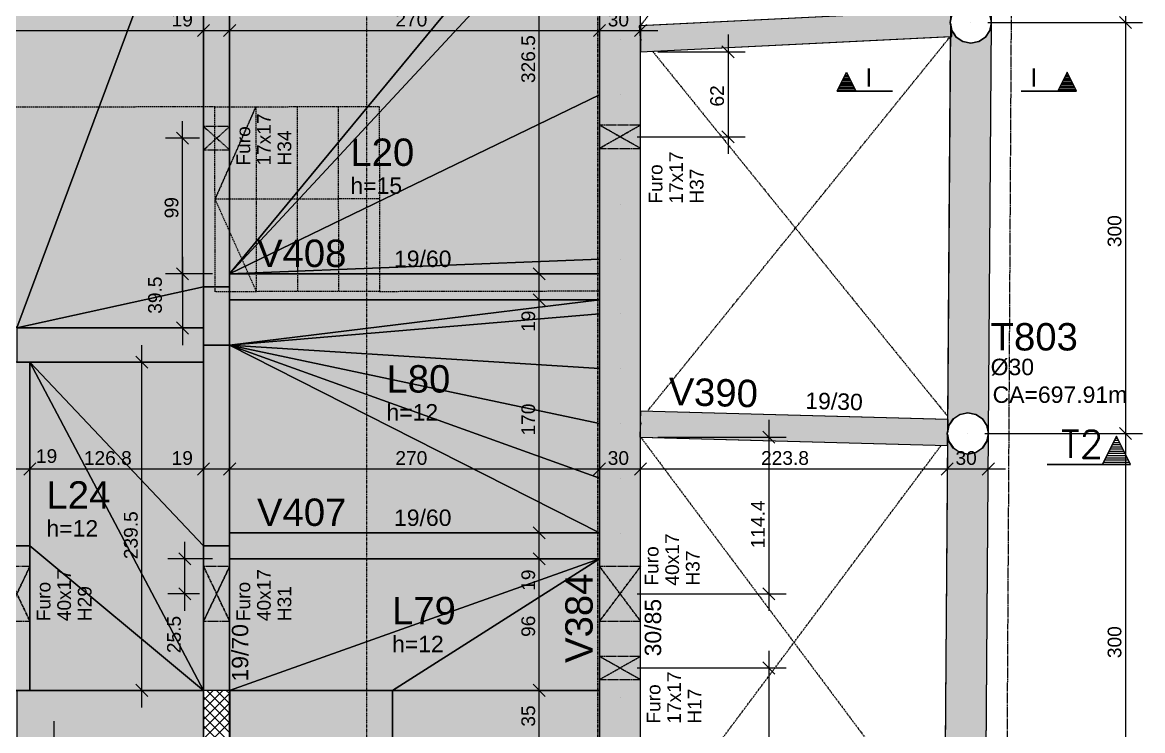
# Model space of a CAD drawing. Extents: x 37185 to 43130, y -8135 to -3930.
# Drawn here: x 39805 to 40623, y -5893 to -5376 of the extents above; entities that cross this region are included whole.
import ezdxf

# ---------------------------------------------------------------- set-up
doc = ezdxf.new("R2010")
doc.units = 0
doc.header["$MEASUREMENT"] = 0
doc.linetypes.add('ESTILO_TQS_0001', pattern=[1, 0.7, -0.3])
doc.linetypes.add('ESTILO_TQS_0004', pattern=[1.12, 0.5, -0.2, 0.01, -0.2, 0.01, -0.2])
doc.layers.get('0').update_dxf_attribs({"linetype": 'CONTINUOUS'})
for name, color, linetype in [('221', 11, 'CONTINUOUS'), ('27', 252, 'CONTINUOUS'), ('37', 4, 'CONTINUOUS'), ('40', 240, 'CONTINUOUS'), ('42', 3, 'CONTINUOUS'), ('44', 3, 'CONTINUOUS'), ('45', 2, 'CONTINUOUS'), ('46', 2, 'CONTINUOUS'), ('47', 2, 'CONTINUOUS'), ('53', 242, 'CONTINUOUS'), ('54', 242, 'CONTINUOUS'), ('55', 12, 'CONTINUOUS'), ('60', 253, 'CONTINUOUS'), ('63', 30, 'CONTINUOUS'), ('66', 231, 'CONTINUOUS'), ('68', 4, 'CONTINUOUS'), ('70', 160, 'CONTINUOUS'), ('75', 9, 'CONTINUOUS'), ('78', 6, 'CONTINUOUS'), ('79', 12, 'CONTINUOUS'), ('81', 2, 'CONTINUOUS'), ('82', 252, 'CONTINUOUS')]:
    doc.layers.add(name, color=color, linetype=linetype)
doc.styles.get("Standard").update_dxf_attribs({"font": 'ROMANS.SHX'})
doc.styles.add('TQS_ARIAL', font='arial.ttf')

# ---------------------------------------------------------------- blocks, each defined once
blk = doc.blocks.new('PROJEAO-SOLARIUM')
at = {"layer": '27', "linetype": 'ESTILO_TQS_0001'}
for p, q in [((39388.99, -5317.98), (37884.32, -5321.41)), ((39389.09, -5362.98), (39408.99, -5317.93)), ((39408.99, -5317.93), (39389.09, -5362.98)), ((39469.09, -5362.79), (39389.09, -5362.98)), ((39389.09, -5362.98), (39409.19, -5407.93)), ((39469.19, -5407.79), (39576.2, -5407.55)), ((39469.19, -5407.79), (39576.2, -5407.55))]:
    blk.add_line(p, q, dxfattribs=at)
for points in [[(39468.99, -5317.8), (39469.19, -5407.79), (39389.19, -5407.98), (39388.99, -5317.99), (39468.99, -5317.8)], [(39408.99, -5317.93), (39409.19, -5407.93)], [(39428.99, -5317.89), (39429.19, -5407.89)], [(39448.99, -5317.84), (39449.19, -5407.84)]]:
    blk.add_lwpolyline(points, dxfattribs=at)
blk = doc.blocks.new('_CORTEA')
for p, q in [((-1.215955, 0), (-1.008539, 0.414832)), ((-1.213134, 0.001738), (-1.008539, 0.41093)), ((-1.038497, 0.351012), (-0.978581, 0.351012)), ((-1.022543, 0.382922), (-0.994535, 0.382922)), ((-1.008539, 0.414832), (-0.801992, 0.001738)), ((-1.008539, 0.410929), (-0.803943, 0.001739)), ((-1.11827, 0.191461), (-0.898806, 0.191461)), ((-1.102411, 0.223182), (-0.91476, 0.223369)), ((-1.086361, 0.255281), (-0.930716, 0.255281)), ((-1.070407, 0.287191), (-0.946671, 0.287191)), ((-1.054453, 0.319101), (-0.962626, 0.319101)), ((0, 0), (-1.215955, 0)), ((-1.213134, 0.001739), (0, 0.001739)), ((-1.198048, 0.03191), (-0.819029, 0.03191)), ((-1.182092, 0.06382), (-0.834984, 0.06382)), ((-1.166137, 0.09573), (-0.85094, 0.09573)), ((-1.150182, 0.12764), (-0.866895, 0.12764)), ((-1.134225, 0.159551), (-0.882851, 0.159551))]:
    blk.add_line(p, q)
at = {"layer": '79'}
blk.add_lwpolyline([(-1.213134, 0.001739), (-1.008539, 0.410929), (-0.803943, 0.001739), (-1.213134, 0.001739)], dxfattribs=at)
blk = doc.blocks.new('CTR_PARC')
at = {"layer": '221', "color": 12, "xscale": -50, "yscale": 50}
blk.add_blockref('_CORTEA', (50765.42, -4887.49), dxfattribs=at)
at = {"layer": '221', "color": 12}
blk.add_text('T2', height=20, dxfattribs=at).set_placement((50775.42, -4882.49))

msp = doc.modelspace()

# ---------------------------------------------------------------- linework, layer by layer
at = {"layer": '37', "linetype": 'Continuous'}
for points in [[(40512.64654, -5375.73926), (40514.80599, -5075.74751)], [(39937.51264, -5232.73831), (39937.51264, -5568.73831)], [(39956.51264, -5559.23831), (39956.51264, -5232.73831)], [(40226.51264, -5348.43661), (40226.51264, -5388.43661)], [(40256.51264, -5378.08186), (40256.51264, -5348.43661)], [(40482.70899, -5366.95781), (40256.51264, -5378.08186)], [(40510.48704, -5675.73956), (40512.64654, -5375.73926)], [(40226.51264, -5388.43661), (40226.51264, -5428.43661)], [(40256.51264, -5397.10481), (40482.57199, -5385.98751)], [(40482.57199, -5385.98751), (40480.55924, -5665.59891)], [(40256.51264, -5428.43661), (40256.51264, -5397.10481)], [(40226.51264, -5428.43661), (40226.51264, -5508.43661)], [(40256.51264, -5508.43661), (40256.51264, -5428.43661)], [(40226.51264, -5508.43661), (40226.51264, -5548.43661)], [(40256.51264, -5548.43661), (40256.51264, -5508.43661)], [(40226.51264, -5548.43661), (40226.51264, -5559.23831)], [(40256.51264, -5568.73831), (40256.51264, -5548.43661)], [(40226.51264, -5559.23831), (39956.51264, -5559.23831)], [(39956.51264, -5578.23831), (39956.51264, -5559.23831)], [(40226.51264, -5578.23831), (40226.51264, -5559.23831)], [(39937.51264, -5568.73831), (39937.51264, -5598.73831)], [(40256.51264, -5588.43661), (40256.51264, -5568.73831)], [(39956.51264, -5611.23831), (39956.51264, -5578.23831)], [(39956.51264, -5578.23831), (40226.51264, -5578.23831)], [(40226.51264, -5578.23831), (40226.51264, -5588.43661)], [(40226.51264, -5588.43661), (40226.51264, -5628.43661)], [(40256.51264, -5628.43661), (40256.51264, -5588.43661)], [(39937.51264, -5598.73831), (39801.20689, -5598.73831)], [(39956.51264, -5748.23831), (39956.51264, -5611.23831)], [(39810.70689, -5623.73831), (39937.51264, -5623.73831)], [(39810.70689, -5757.73831), (39810.70689, -5623.73831)], [(39937.51264, -5623.73831), (39937.51264, -5757.73831)], [(40226.51264, -5628.43661), (40226.51264, -5668.43661)], [(40256.51264, -5659.35121), (40256.51264, -5628.43661)], [(40480.55924, -5665.59891), (40256.51264, -5659.35121)], [(40226.51264, -5668.43661), (40226.51264, -5708.43661)], [(40256.51264, -5708.43661), (40256.51264, -5678.35861)], [(40256.51264, -5678.35861), (40480.42244, -5684.60251)], [(40508.32324, -5976.33436), (40510.48704, -5675.73956)], [(40480.42244, -5684.60251), (40478.38649, -5967.43961)], [(40226.51264, -5708.43661), (40226.51264, -5748.23831)], [(40256.51264, -5748.43661), (40256.51264, -5708.43661)], [(40226.51264, -5748.23831), (39956.51264, -5748.23831)], [(39956.51264, -5767.23831), (39956.51264, -5748.23831)], [(40226.51264, -5748.43661), (40226.51264, -5767.23831)], [(40256.51264, -5868.43661), (40256.51264, -5748.43661)], [(39810.70689, -5863.24786), (39810.70689, -5757.73831)], [(39937.51264, -5757.73831), (39937.51264, -5863.23831)], [(39956.51264, -5863.23831), (39956.51264, -5767.23831)], [(39956.51264, -5767.23831), (40226.51264, -5767.23831)], [(40226.51264, -5767.23831), (40226.51264, -5863.24786)], [(39810.70689, -5863.24786), (39791.70689, -5863.24786)], [(39937.51264, -5863.24786), (39810.70689, -5863.24786)], [(40075.51264, -5863.24786), (39956.51264, -5863.24786)], [(40226.51264, -5863.24786), (40075.51264, -5863.24786)], [(40226.51264, -5898.24786), (40226.51264, -5863.24786)], [(40256.51264, -5908.43661), (40256.51264, -5868.43661)]]:
    msp.add_lwpolyline(points, dxfattribs=at)
at = {"layer": '40', "linetype": 'Continuous'}
for p, q in [((39937.51264, -5877.37621), (39951.65054, -5863.23831)), ((39937.51264, -5870.30511), (39944.57944, -5863.23831)), ((39937.51264, -5884.44726), (39956.51264, -5865.44726)), ((39937.51264, -5867.87951), (39956.51264, -5886.87951)), ((39939.94254, -5863.23831), (39956.51264, -5879.80846)), ((39947.01359, -5863.23831), (39956.51264, -5872.73741)), ((39954.08464, -5863.23831), (39956.51264, -5865.66631)), ((39937.51264, -5891.51831), (39956.51264, -5872.51831)), ((39937.51264, -5874.95061), (39956.51264, -5893.95061)), ((39937.51264, -5898.58941), (39956.51264, -5879.58941)), ((39937.51264, -5882.02166), (39956.51264, -5901.02166)), ((39937.51264, -5905.66046), (39956.51264, -5886.66046)), ((39937.51264, -5889.09276), (39956.51264, -5908.09276))]:
    msp.add_line(p, q, dxfattribs=at)
msp.add_lwpolyline([(39937.51264, -5943.23831), (39956.51264, -5943.23831), (39956.51264, -5863.23831), (39937.51264, -5863.23831), (39937.51264, -5943.23831)], dxfattribs=at)
at = {"layer": '53', "linetype": 'ESTILO_TQS_0001'}
for points in [[(39947.01264, -5460.21106), (39956.51264, -5468.71106), (39956.51264, -5451.71106), (39947.01264, -5460.21106), (39956.51264, -5451.71106), (39937.51264, -5451.71106), (39947.01264, -5460.21106), (39937.51264, -5451.71106), (39937.51264, -5468.71106), (39947.01264, -5460.21106), (39937.51264, -5468.71106), (39956.51264, -5468.71106), (39947.01264, -5460.21106)], [(40241.51264, -5459.13151), (40256.51264, -5467.63151), (40256.51264, -5450.63151), (40241.51264, -5459.13151), (40256.51264, -5450.63151), (40226.51264, -5450.63151), (40241.51264, -5459.13151), (40226.51264, -5450.63151), (40226.51264, -5467.63151), (40241.51264, -5459.13151), (40226.51264, -5467.63151), (40256.51264, -5467.63151), (40241.51264, -5459.13151)], [(39801.20689, -5792.76411), (39810.70689, -5812.76411), (39810.70689, -5772.76411), (39801.20689, -5792.76411), (39810.70689, -5772.76411), (39791.70689, -5772.76411), (39801.20689, -5792.76411), (39791.70689, -5772.76411), (39791.70689, -5812.76411), (39801.20689, -5792.76411), (39791.70689, -5812.76411), (39810.70689, -5812.76411), (39801.20689, -5792.76411)], [(39947.01264, -5792.76411), (39956.51264, -5812.76411), (39956.51264, -5772.76411), (39947.01264, -5792.76411), (39956.51264, -5772.76411), (39937.51264, -5772.76411), (39947.01264, -5792.76411), (39937.51264, -5772.76411), (39937.51264, -5812.76411), (39947.01264, -5792.76411), (39937.51264, -5812.76411), (39956.51264, -5812.76411), (39947.01264, -5792.76411)], [(40241.51264, -5792.79251), (40256.51264, -5812.79251), (40256.51264, -5772.79251), (40241.51264, -5792.79251), (40256.51264, -5772.79251), (40226.51264, -5772.79251), (40241.51264, -5792.79251), (40226.51264, -5772.79251), (40226.51264, -5812.79251), (40241.51264, -5792.79251), (40226.51264, -5812.79251), (40256.51264, -5812.79251), (40241.51264, -5792.79251)], [(40241.51264, -5846.93101), (40256.51264, -5855.43101), (40256.51264, -5838.43101), (40241.51264, -5846.93101), (40256.51264, -5838.43101), (40226.51264, -5838.43101), (40241.51264, -5846.93101), (40226.51264, -5838.43101), (40226.51264, -5855.43101), (40241.51264, -5846.93101), (40226.51264, -5855.43101), (40256.51264, -5855.43101), (40241.51264, -5846.93101)]]:
    msp.add_lwpolyline(points, dxfattribs=at)
at = {"layer": '60', "linetype": 'Continuous'}
for points in [[(40226.51264, -7802.73681), (40256.51264, -7802.73681), (40256.51264, -4702.61026), (40226.51264, -4697.92626), (40226.51264, -7802.73681)], [(39801.20689, -5598.73831), (39937.51264, -5232.73831), (39435.51264, -5232.73831), (39801.20689, -5598.73831)], [(39801.20689, -5598.73831), (39937.51264, -5568.73831), (39937.51264, -5232.73831), (39801.20689, -5598.73831)], [(39956.51264, -5568.73831), (39956.51264, -5232.73831), (39937.51264, -5232.73831), (39937.51264, -5568.73831), (39956.51264, -5568.73831)], [(39956.51264, -5232.73831), (39956.51264, -5559.23831), (40226.51264, -5232.73831), (39956.51264, -5232.73831)], [(39956.51264, -5559.23831), (40226.51264, -5268.43661), (40226.51264, -5232.73831), (39956.51264, -5559.23831)], [(39956.51264, -5559.23831), (40226.51264, -5428.43661), (40226.51264, -5268.43661), (39956.51264, -5559.23831)], [(40226.51264, -5428.43661), (40226.51264, -5348.43661), (40226.51264, -5268.43661), (40226.51264, -5428.43661)], [(40226.51264, -5348.43661), (40226.51264, -5428.43661), (40226.51264, -5388.43661), (40226.51264, -5348.43661)], [(40256.51264, -5397.10481), (40483.64224, -5385.93491), (40483.36459, -5380.28856), (40482.45944, -5375.73831), (40483.00574, -5372.99206), (40482.70899, -5366.95781), (40255.57939, -5378.12776), (40255.91289, -5384.90871), (40256.61464, -5388.43661), (40256.19109, -5390.56586), (40256.51264, -5397.10481)], [(40480.49324, -5674.76671), (40481.44959, -5669.95906), (40484.72324, -5665.05961), (40489.62269, -5661.78596), (40495.40194, -5660.63636), (40501.18124, -5661.78596), (40506.08064, -5665.05961), (40509.35434, -5669.95906), (40510.48764, -5675.65646), (40512.64594, -5375.82611), (40511.51379, -5381.51761), (40508.24014, -5386.41701), (40503.34069, -5389.69071), (40497.56144, -5390.84031), (40491.78214, -5389.69071), (40486.88274, -5386.41701), (40483.60904, -5381.51761), (40482.63929, -5376.64226), (40480.49324, -5674.76671)], [(40226.51264, -5548.43661), (40226.51264, -5428.43661), (39956.51264, -5559.23831), (40226.51264, -5548.43661)], [(40226.51264, -5428.43661), (40226.51264, -5548.43661), (40226.51264, -5508.43661), (40226.51264, -5428.43661)], [(40226.51264, -5559.23831), (40226.51264, -5548.43661), (39956.51264, -5559.23831), (40226.51264, -5559.23831)], [(39956.51264, -5578.23831), (40226.51264, -5578.23831), (40226.51264, -5559.23831), (39956.51264, -5559.23831), (39956.51264, -5578.23831)], [(39801.20689, -5598.73831), (39937.51264, -5598.73831), (39937.51264, -5568.73831), (39801.20689, -5598.73831)], [(39956.51264, -5611.23831), (39956.51264, -5568.73831), (39937.51264, -5568.73831), (39937.51264, -5611.23831), (39956.51264, -5611.23831)], [(39801.20689, -5623.73831), (39937.51264, -5623.73831), (39937.51264, -5598.73831), (39801.20689, -5598.73831), (39801.20689, -5623.73831)], [(39956.51264, -5757.73831), (39956.51264, -5611.23831), (39937.51264, -5611.23831), (39937.51264, -5757.73831), (39956.51264, -5757.73831)], [(39810.70689, -5757.73831), (39810.70689, -5623.73831), (39791.70689, -5623.73831), (39791.70689, -5757.73831), (39810.70689, -5757.73831)], [(39810.70689, -5623.73831), (39810.70689, -5757.73831), (39937.51264, -5863.24786), (39810.70689, -5623.73831)], [(39810.70689, -5623.73831), (39937.51264, -5863.24786), (39937.51264, -5757.73831), (39810.70689, -5623.73831)], [(39810.70689, -5623.73831), (39937.51264, -5757.73831), (39937.51264, -5623.73831), (39810.70689, -5623.73831)], [(40255.98304, -5678.34381), (40480.42244, -5684.60251), (40480.62419, -5677.36816), (40480.29999, -5675.73831), (40480.72994, -5673.57696), (40480.95209, -5665.60991), (40256.51264, -5659.35121), (40256.30299, -5666.86996), (40256.61464, -5668.43661), (40256.20139, -5670.51416), (40255.98304, -5678.34381)], [(40508.32814, -5975.65641), (40510.48639, -5675.82631), (40509.35434, -5681.51761), (40506.08064, -5686.41701), (40501.18124, -5689.69071), (40495.40194, -5690.84031), (40489.62269, -5689.69071), (40484.72324, -5686.41701), (40481.44959, -5681.51761), (40480.47974, -5676.64206), (40478.33379, -5974.76681), (40479.29009, -5969.95906), (40482.56379, -5965.05961), (40487.46319, -5961.78596), (40493.24249, -5960.63636), (40499.02174, -5961.78596), (40503.92119, -5965.05961), (40507.19489, -5969.95906), (40508.32814, -5975.65641)], [(39956.51264, -5767.23831), (40226.51264, -5767.23831), (40226.51264, -5748.94921), (40226.41069, -5748.43661), (40226.45014, -5748.23831), (39956.51264, -5748.23831), (39956.51264, -5767.23831)], [(39810.70689, -5863.24786), (39810.70689, -5757.73831), (39791.70689, -5757.73831), (39791.70689, -5863.24786), (39810.70689, -5863.24786)], [(39937.51264, -5863.24786), (39810.70689, -5757.73831), (39810.70689, -5863.24786), (39937.51264, -5863.24786)], [(39956.51264, -5757.73831), (39937.51264, -5757.73831), (39937.51264, -5863.13831), (39956.51264, -5863.13831), (39956.51264, -5757.73831)], [(40226.51264, -5767.23831), (39956.51264, -5767.23831), (39956.51264, -5863.24786), (40226.51264, -5767.23831)], [(40226.51264, -5767.23831), (39956.51264, -5863.24786), (40075.51264, -5863.24786), (40226.51264, -5767.23831)], [(40226.51264, -5767.23831), (40075.51264, -5863.24786), (40226.51264, -5863.24786), (40226.51264, -5767.23831)], [(39801.20689, -5898.24786), (39937.41264, -5898.24786), (39937.41264, -5863.24786), (39801.20689, -5863.24786), (39801.20689, -5898.24786)], [(40075.51264, -5898.24786), (40075.51264, -5863.24786), (39956.61264, -5863.24786), (39956.61264, -5898.24786), (40075.51264, -5898.24786)], [(40075.51264, -5898.24786), (40226.51264, -5898.24786), (40226.51264, -5863.24786), (40075.51264, -5863.24786), (40075.51264, -5898.24786)]]:
    msp.add_lwpolyline(points, dxfattribs=at)
for points in [[(40226.51264, -7802.73681), (40256.51264, -4702.61026), (40226.51264, -4697.92626)], [(40226.51264, -7802.73681), (40226.51264, -4697.92626), (40226.51264, -7802.73681)], [(40226.51264, -7802.73681), (40256.51264, -7802.73681), (40256.51264, -4702.61026)], [(39801.20689, -5598.73831), (39937.51264, -5232.73831), (39435.51264, -5232.73831)], [(39801.20689, -5598.73831), (39937.51264, -5568.73831), (39937.51264, -5232.73831)], [(39801.20689, -5598.73831), (39937.51264, -5232.73831), (39801.20689, -5598.73831)], [(39956.51264, -5568.73831), (39956.51264, -5232.73831), (39937.51264, -5232.73831)], [(39956.51264, -5568.73831), (39937.51264, -5232.73831), (39937.51264, -5568.73831)], [(39956.51264, -5232.73831), (39956.51264, -5559.23831), (40226.51264, -5232.73831)], [(39956.51264, -5559.23831), (40226.51264, -5268.43661), (40226.51264, -5232.73831)], [(39956.51264, -5559.23831), (40226.51264, -5232.73831), (39956.51264, -5559.23831)], [(39956.51264, -5559.23831), (40226.51264, -5428.43661), (40226.51264, -5268.43661)], [(39956.51264, -5559.23831), (40226.51264, -5268.43661), (39956.51264, -5559.23831)], [(40226.51264, -5428.43661), (40226.51264, -5348.43661), (40226.51264, -5268.43661)], [(40226.51264, -5428.43661), (40226.51264, -5268.43661), (40226.51264, -5428.43661)], [(40226.51264, -5348.43661), (40226.51264, -5428.43661), (40226.51264, -5388.43661)], [(40226.51264, -5348.43661), (40226.51264, -5388.43661), (40226.51264, -5348.43661)], [(40482.70899, -5366.95781), (40255.57939, -5378.12776), (40255.91289, -5384.90871)], [(40482.70899, -5366.95781), (40255.91289, -5384.90871), (40256.61464, -5388.43661)], [(40482.70899, -5366.95781), (40256.61464, -5388.43661), (40482.45944, -5375.73831)], [(40482.70899, -5366.95781), (40482.45944, -5375.73831), (40483.00574, -5372.99206)], [(40256.61464, -5388.43661), (40483.64224, -5385.93491), (40482.45944, -5375.73831)], [(40480.49324, -5674.76671), (40481.44959, -5669.95906), (40482.63929, -5376.64226)], [(40481.44959, -5669.95906), (40484.72324, -5665.05961), (40482.63929, -5376.64226)], [(40483.64224, -5385.93491), (40483.36459, -5380.28856), (40482.45944, -5375.73831)], [(40484.72324, -5665.05961), (40483.60904, -5381.51761), (40482.63929, -5376.64226)], [(40511.51379, -5381.51761), (40510.48764, -5675.65646), (40512.64594, -5375.82611)], [(40256.19109, -5390.56586), (40256.51264, -5397.10481), (40256.61464, -5388.43661)], [(40256.51264, -5397.10481), (40483.64224, -5385.93491), (40256.61464, -5388.43661)], [(40483.60904, -5381.51761), (40484.72324, -5665.05961), (40486.88274, -5386.41701)], [(40484.72324, -5665.05961), (40489.62269, -5661.78596), (40486.88274, -5386.41701)], [(40486.88274, -5386.41701), (40489.62269, -5661.78596), (40491.78214, -5389.69071)], [(40503.34069, -5389.69071), (40506.08064, -5665.05961), (40508.24014, -5386.41701)], [(40506.08064, -5665.05961), (40509.35434, -5669.95906), (40508.24014, -5386.41701)], [(40508.24014, -5386.41701), (40509.35434, -5669.95906), (40511.51379, -5381.51761)], [(40509.35434, -5669.95906), (40510.48764, -5675.65646), (40511.51379, -5381.51761)], [(40489.62269, -5661.78596), (40495.40194, -5660.63636), (40491.78214, -5389.69071)], [(40491.78214, -5389.69071), (40495.40194, -5660.63636), (40497.56144, -5390.84031)], [(40495.40194, -5660.63636), (40501.18124, -5661.78596), (40497.56144, -5390.84031)], [(40497.56144, -5390.84031), (40501.18124, -5661.78596), (40503.34069, -5389.69071)], [(40501.18124, -5661.78596), (40506.08064, -5665.05961), (40503.34069, -5389.69071)], [(40226.51264, -5548.43661), (40226.51264, -5428.43661), (39956.51264, -5559.23831)], [(40226.51264, -5428.43661), (40226.51264, -5548.43661), (40226.51264, -5508.43661)], [(40226.51264, -5428.43661), (40226.51264, -5508.43661), (40226.51264, -5428.43661)], [(40226.51264, -5559.23831), (40226.51264, -5548.43661), (39956.51264, -5559.23831)], [(40226.51264, -5548.43661), (39956.51264, -5559.23831), (40226.51264, -5548.43661)], [(39956.51264, -5578.23831), (40226.51264, -5578.23831), (40226.51264, -5559.23831)], [(39956.51264, -5578.23831), (40226.51264, -5559.23831), (39956.51264, -5559.23831)], [(39956.51264, -5578.23831), (39956.51264, -5559.23831), (39956.51264, -5578.23831)], [(40226.51264, -5559.23831), (39956.51264, -5559.23831), (40226.51264, -5559.23831)], [(39801.20689, -5598.73831), (39937.51264, -5598.73831), (39937.51264, -5568.73831)], [(39801.20689, -5598.73831), (39937.51264, -5568.73831), (39801.20689, -5598.73831)], [(39956.51264, -5611.23831), (39956.51264, -5568.73831), (39937.51264, -5568.73831)], [(39956.51264, -5611.23831), (39937.51264, -5568.73831), (39937.51264, -5611.23831)], [(39956.51264, -5568.73831), (39937.51264, -5568.73831), (39956.51264, -5568.73831)], [(39801.20689, -5623.73831), (39937.51264, -5623.73831), (39937.51264, -5598.73831)], [(39801.20689, -5623.73831), (39937.51264, -5598.73831), (39801.20689, -5598.73831)], [(39956.51264, -5757.73831), (39956.51264, -5611.23831), (39937.51264, -5611.23831)], [(39956.51264, -5757.73831), (39937.51264, -5611.23831), (39937.51264, -5757.73831)], [(39956.51264, -5611.23831), (39937.51264, -5611.23831), (39956.51264, -5611.23831)], [(39810.70689, -5757.73831), (39810.70689, -5623.73831), (39791.70689, -5623.73831)], [(39810.70689, -5757.73831), (39791.70689, -5623.73831), (39791.70689, -5757.73831)], [(39810.70689, -5623.73831), (39810.70689, -5757.73831), (39937.51264, -5863.24786)], [(39810.70689, -5623.73831), (39937.51264, -5863.24786), (39810.70689, -5623.73831)], [(39810.70689, -5623.73831), (39937.51264, -5863.24786), (39937.51264, -5757.73831)], [(39810.70689, -5623.73831), (39937.51264, -5757.73831), (39810.70689, -5623.73831)], [(39810.70689, -5623.73831), (39937.51264, -5757.73831), (39937.51264, -5623.73831)], [(39810.70689, -5623.73831), (39937.51264, -5623.73831), (39810.70689, -5623.73831)], [(40256.30299, -5666.86996), (40256.61464, -5668.43661), (40256.51264, -5659.35121)], [(40256.61464, -5668.43661), (40480.95209, -5665.60991), (40256.51264, -5659.35121)], [(40480.95209, -5665.60991), (40256.61464, -5668.43661), (40480.29999, -5675.73831)], [(40480.72994, -5673.57696), (40480.95209, -5665.60991), (40480.29999, -5675.73831)], [(40480.42244, -5684.60251), (40256.20139, -5670.51416), (40255.98304, -5678.34381)], [(40256.61464, -5668.43661), (40256.20139, -5670.51416), (40480.42244, -5684.60251)], [(40480.29999, -5675.73831), (40256.61464, -5668.43661), (40480.42244, -5684.60251)], [(40478.33379, -5974.76681), (40479.29009, -5969.95906), (40480.47974, -5676.64206)], [(40479.29009, -5969.95906), (40482.56379, -5965.05961), (40480.47974, -5676.64206)], [(40480.42244, -5684.60251), (40480.62419, -5677.36816), (40480.29999, -5675.73831)], [(40482.56379, -5965.05961), (40481.44959, -5681.51761), (40480.47974, -5676.64206)], [(40481.44959, -5681.51761), (40482.56379, -5965.05961), (40484.72324, -5686.41701)], [(40506.08064, -5686.41701), (40507.19489, -5969.95906), (40509.35434, -5681.51761)], [(40507.19489, -5969.95906), (40508.32814, -5975.65641), (40509.35434, -5681.51761)], [(40509.35434, -5681.51761), (40508.32814, -5975.65641), (40510.48639, -5675.82631)], [(40482.56379, -5965.05961), (40487.46319, -5961.78596), (40484.72324, -5686.41701)], [(40484.72324, -5686.41701), (40487.46319, -5961.78596), (40489.62269, -5689.69071)], [(40487.46319, -5961.78596), (40493.24249, -5960.63636), (40489.62269, -5689.69071)], [(40489.62269, -5689.69071), (40493.24249, -5960.63636), (40495.40194, -5690.84031)], [(40493.24249, -5960.63636), (40499.02174, -5961.78596), (40495.40194, -5690.84031)], [(40495.40194, -5690.84031), (40499.02174, -5961.78596), (40501.18124, -5689.69071)], [(40499.02174, -5961.78596), (40503.92119, -5965.05961), (40501.18124, -5689.69071)], [(40501.18124, -5689.69071), (40503.92119, -5965.05961), (40506.08064, -5686.41701)], [(40503.92119, -5965.05961), (40507.19489, -5969.95906), (40506.08064, -5686.41701)], [(39956.51264, -5767.23831), (40226.41069, -5748.43661), (40226.45014, -5748.23831)], [(39956.51264, -5767.23831), (40226.45014, -5748.23831), (39956.51264, -5748.23831)], [(39956.51264, -5767.23831), (39956.51264, -5748.23831), (39956.51264, -5767.23831)], [(39956.51264, -5767.23831), (40226.51264, -5748.94921), (40226.41069, -5748.43661)], [(39956.51264, -5767.23831), (40226.51264, -5767.23831), (40226.51264, -5748.94921)], [(39810.70689, -5863.24786), (39810.70689, -5757.73831), (39791.70689, -5757.73831)], [(39810.70689, -5863.24786), (39791.70689, -5757.73831), (39791.70689, -5863.24786)], [(39810.70689, -5757.73831), (39791.70689, -5757.73831), (39810.70689, -5757.73831)], [(39937.51264, -5863.24786), (39810.70689, -5757.73831), (39810.70689, -5863.24786)], [(39956.51264, -5757.73831), (39937.51264, -5757.73831), (39937.51264, -5863.13831)], [(39956.51264, -5757.73831), (39937.51264, -5863.13831), (39956.51264, -5863.13831)], [(39956.51264, -5757.73831), (39937.51264, -5757.73831), (39956.51264, -5757.73831)], [(39956.51264, -5757.73831), (39956.51264, -5863.13831), (39956.51264, -5757.73831)], [(40226.51264, -5767.23831), (39956.51264, -5767.23831), (39956.51264, -5863.24786)], [(40226.51264, -5767.23831), (39956.51264, -5863.24786), (40226.51264, -5767.23831)], [(40226.51264, -5767.23831), (39956.51264, -5863.24786), (40075.51264, -5863.24786)], [(40226.51264, -5767.23831), (40075.51264, -5863.24786), (40226.51264, -5767.23831)], [(40226.51264, -5767.23831), (40075.51264, -5863.24786), (40226.51264, -5863.24786)], [(40226.51264, -5767.23831), (40226.51264, -5863.24786), (40226.51264, -5767.23831)], [(39810.70689, -5863.24786), (39791.70689, -5863.24786), (39810.70689, -5863.24786)], [(39801.20689, -5898.24786), (39937.41264, -5898.24786), (39937.41264, -5863.24786)], [(39801.20689, -5898.24786), (39937.41264, -5863.24786), (39801.20689, -5863.24786)], [(39937.51264, -5863.24786), (39810.70689, -5863.24786), (39937.51264, -5863.24786)], [(40075.51264, -5898.24786), (40075.51264, -5863.24786), (39956.61264, -5863.24786)], [(40075.51264, -5898.24786), (39956.61264, -5863.24786), (39956.61264, -5898.24786)], [(40075.51264, -5898.24786), (40226.51264, -5898.24786), (40226.51264, -5863.24786)], [(40075.51264, -5898.24786), (40226.51264, -5863.24786), (40075.51264, -5863.24786)], [(40075.51264, -5898.24786), (40075.51264, -5863.24786), (40075.51264, -5898.24786)]]:
    msp.add_solid(points, dxfattribs=at)
at = {"layer": '63', "linetype": 'Continuous'}
for points in [[(39956.51264, -5611.23831), (40226.51264, -5588.43661), (40226.51264, -5578.23831), (39956.51264, -5611.23831)], [(39956.51264, -5611.23831), (40226.51264, -5578.23831), (39956.51264, -5578.23831), (39956.51264, -5611.23831)], [(39956.51264, -5611.23831), (39956.51264, -5578.23831), (39956.51264, -5611.23831)], [(39956.51264, -5611.23831), (40226.51264, -5628.43661), (40226.51264, -5588.43661), (39956.51264, -5611.23831)], [(39956.51264, -5611.23831), (39956.51264, -5748.23831), (40226.51264, -5748.23831), (39956.51264, -5611.23831)], [(39956.51264, -5611.23831), (40226.51264, -5748.23831), (40226.51264, -5708.43661), (39956.51264, -5611.23831)], [(39956.51264, -5611.23831), (40226.51264, -5708.43661), (40226.51264, -5668.43661), (39956.51264, -5611.23831)], [(39956.51264, -5611.23831), (40226.51264, -5668.43661), (40226.51264, -5628.43661), (39956.51264, -5611.23831)]]:
    msp.add_lwpolyline(points, dxfattribs=at)
for points in [[(39956.51264, -5611.23831), (40226.51264, -5588.43661), (40226.51264, -5578.23831)], [(39956.51264, -5611.23831), (40226.51264, -5578.23831), (39956.51264, -5611.23831)], [(39956.51264, -5611.23831), (40226.51264, -5578.23831), (39956.51264, -5578.23831)], [(39956.51264, -5611.23831), (39956.51264, -5578.23831), (39956.51264, -5611.23831)], [(39956.51264, -5611.23831), (40226.51264, -5628.43661), (40226.51264, -5588.43661)], [(39956.51264, -5611.23831), (40226.51264, -5588.43661), (39956.51264, -5611.23831)], [(39956.51264, -5611.23831), (39956.51264, -5748.23831), (40226.51264, -5748.23831)], [(39956.51264, -5611.23831), (40226.51264, -5748.23831), (39956.51264, -5611.23831)], [(39956.51264, -5611.23831), (40226.51264, -5748.23831), (40226.51264, -5708.43661)], [(39956.51264, -5611.23831), (40226.51264, -5708.43661), (39956.51264, -5611.23831)], [(39956.51264, -5611.23831), (40226.51264, -5708.43661), (40226.51264, -5668.43661)], [(39956.51264, -5611.23831), (40226.51264, -5668.43661), (39956.51264, -5611.23831)], [(39956.51264, -5611.23831), (40226.51264, -5668.43661), (40226.51264, -5628.43661)], [(39956.51264, -5611.23831), (40226.51264, -5628.43661), (39956.51264, -5611.23831)]]:
    msp.add_solid(points, dxfattribs=at)
at = {"layer": '68', "color": 12, "linetype": 'ESTILO_TQS_0001'}
msp.add_lwpolyline([(37530.05069, -4249.00666), (40530.67009, -4723.98931), (40512.14434, -7971.93931), (37508.76839, -7984.70311), (37530.05069, -4249.00666)], dxfattribs=at)
at = {"layer": '70', "linetype": 'ESTILO_TQS_0004'}
for p, q in [((40056.51264, -4162.63791), (40056.51264, -8062.34486)), ((40224.98129, -4162.63791), (40224.98129, -8062.34486))]:
    msp.add_line(p, q, dxfattribs=at)
at = {"layer": '75', "linetype": 'Continuous'}
for p, q in [((40610.44244, -5063.23831), (40610.44244, -5388.23831)), ((40182.46924, -5571.73831), (40182.46924, -5220.23831)), ((40610.44244, -5363.23831), (40610.44244, -5688.23831)), ((40606.02304, -5371.31891), (40614.86189, -5380.15776)), ((40606.02304, -5371.31891), (40614.86189, -5380.15776)), ((39933.09324, -5386.05801), (39941.93209, -5377.21921)), ((39933.09324, -5386.05801), (39941.93209, -5377.21921)), ((39952.09324, -5386.05801), (39960.93209, -5377.21921)), ((39952.09324, -5386.05801), (39960.93209, -5377.21921)), ((40222.09324, -5386.05801), (40230.93209, -5377.21921)), ((40222.09324, -5386.05801), (40230.93209, -5377.21921)), ((40252.09324, -5386.05801), (40260.93209, -5377.21921)), ((40256.51264, -5375.75926), (40256.51264, -5394.13861)), ((40497.56144, -5375.73831), (40497.56144, -5375.73831)), ((40497.56144, -5375.73831), (40497.56144, -5375.73831)), ((40510.06144, -5375.73831), (40622.94244, -5375.73831)), ((40510.06144, -5375.73831), (40622.94244, -5375.73831)), ((39366.51264, -5381.63861), (39950.01264, -5381.63861)), ((39925.01264, -5381.63861), (39969.01264, -5381.63861)), ((39937.51264, -5381.63861), (39937.51264, -5381.63861)), ((39937.51264, -5381.63861), (39937.51264, -5381.63861)), ((39944.01264, -5381.63861), (40239.01264, -5381.63861)), ((39956.51264, -5381.63861), (39956.51264, -5381.63861)), ((39956.51264, -5381.63861), (39956.51264, -5381.63861)), ((40214.01264, -5381.63861), (40269.01264, -5381.63861)), ((40226.51264, -5380.93661), (40226.51264, -5394.13861)), ((40226.51264, -5381.63861), (40226.51264, -5381.63861)), ((40320.33294, -5384.60481), (40320.33294, -5471.63151)), ((40315.91354, -5392.68541), (40324.75234, -5401.52421)), ((40256.51264, -5397.10481), (40256.51264, -5397.10481)), ((40269.01264, -5397.10481), (40332.83294, -5397.10481)), ((40399.89481, -5425.85086), (40406.80866, -5412.02311)), ((40399.98886, -5425.79291), (40406.80866, -5412.15316)), ((40406.34191, -5413.08676), (40407.27546, -5413.08676)), ((40406.80866, -5412.02311), (40413.69356, -5425.79291)), ((40406.80866, -5412.15321), (40413.62856, -5425.79286)), ((40567.89616, -5412.02311), (40561.01131, -5425.79291)), ((40567.89616, -5412.15321), (40561.07631, -5425.79286)), ((40568.36296, -5413.08676), (40567.42941, -5413.08676)), ((40574.81006, -5425.85086), (40567.89616, -5412.02311)), ((40574.71601, -5425.79291), (40567.89616, -5412.15316)), ((40402.61916, -5420.53246), (40410.99826, -5420.53246)), ((40403.15096, -5419.46881), (40410.46646, -5419.46881)), ((40403.67961, -5418.41146), (40409.93466, -5418.40521)), ((40404.21461, -5417.34146), (40409.40276, -5417.34146)), ((40404.74641, -5416.27781), (40408.87096, -5416.27781)), ((40405.27821, -5415.21416), (40408.33911, -5415.21416)), ((40405.81006, -5414.15046), (40407.80726, -5414.15046)), ((40572.08571, -5420.53246), (40563.70661, -5420.53246)), ((40571.55386, -5419.46881), (40564.23841, -5419.46881)), ((40571.02526, -5418.41146), (40564.77021, -5418.40521)), ((40570.49026, -5417.34146), (40565.30206, -5417.34146)), ((40569.95846, -5416.27781), (40565.83391, -5416.27781)), ((40569.42661, -5415.21416), (40566.36576, -5415.21416)), ((40568.89481, -5414.15046), (40566.89756, -5414.15046)), ((40440.42666, -5425.85086), (40399.89481, -5425.85086)), ((40399.98886, -5425.79286), (40440.42666, -5425.79286)), ((40400.49171, -5424.78716), (40413.12566, -5424.78716)), ((40401.02361, -5423.72351), (40412.59381, -5423.72351)), ((40401.55541, -5422.65986), (40412.06201, -5422.65986)), ((40402.08726, -5421.59616), (40411.53016, -5421.59616)), ((40574.71601, -5425.79286), (40534.27821, -5425.79286)), ((40534.27821, -5425.85086), (40574.81006, -5425.85086)), ((40574.21316, -5424.78716), (40561.57916, -5424.78716)), ((40573.68126, -5423.72351), (40562.11101, -5423.72351)), ((40573.14946, -5422.65986), (40562.64286, -5422.65986)), ((40572.61761, -5421.59616), (40563.17471, -5421.59616)), ((39922.09289, -5571.73831), (39922.09289, -5447.71106)), ((39934.51264, -5460.21106), (39909.59289, -5460.21106)), ((39926.51229, -5464.63046), (39917.67349, -5455.79166)), ((39947.01264, -5460.21106), (39947.01264, -5460.21106)), ((40241.51264, -5459.13151), (40241.51264, -5459.13151)), ((40254.01264, -5459.13151), (40332.83294, -5459.13151)), ((40315.91354, -5454.71206), (40324.75234, -5463.55091)), ((39922.09289, -5546.73831), (39922.09289, -5611.23831)), ((40182.46924, -5590.73831), (40182.46924, -5546.73831)), ((39944.01264, -5559.23831), (39909.59289, -5559.23831)), ((39944.01264, -5559.23831), (39909.59289, -5559.23831)), ((39926.51229, -5563.65776), (39917.67349, -5554.81891)), ((39917.67349, -5554.81891), (39926.51229, -5563.65776)), ((39956.51264, -5559.23831), (39956.51264, -5559.23831)), ((39956.51264, -5559.23831), (39956.51264, -5559.23831)), ((40155.20904, -5559.23831), (40155.20904, -5559.23831)), ((40155.20904, -5559.23831), (40155.20904, -5559.23831)), ((40167.70904, -5559.23831), (40194.96924, -5559.23831)), ((40167.70904, -5559.23831), (40194.96924, -5559.23831)), ((40186.88864, -5563.65776), (40178.04984, -5554.81891)), ((40186.88864, -5563.65776), (40178.04984, -5554.81891)), ((40182.46924, -5760.73831), (40182.46924, -5565.73831)), ((40186.88864, -5582.65776), (40178.04984, -5573.81891)), ((40186.88864, -5582.65776), (40178.04984, -5573.81891)), ((40157.74529, -5578.23831), (40157.74529, -5578.23831)), ((40157.74529, -5578.23831), (40157.74529, -5578.23831)), ((40170.24529, -5578.23831), (40194.96924, -5578.23831)), ((40170.24529, -5578.23831), (40194.96924, -5578.23831)), ((39925.01264, -5598.73831), (39909.59289, -5598.73831)), ((39917.67349, -5594.31891), (39926.51229, -5603.15776)), ((39937.51264, -5598.73831), (39937.51264, -5598.73831)), ((39892.39449, -5875.74786), (39892.39449, -5611.23831)), ((39884.56274, -5623.73831), (39879.89449, -5623.73831)), ((39896.81389, -5628.15776), (39887.97509, -5619.31891)), ((39897.06274, -5623.73831), (39897.06274, -5623.73831)), ((40350.14339, -5665.85861), (40350.14339, -5805.29251)), ((40610.44244, -5663.23831), (40610.44244, -5988.23831)), ((40345.72399, -5673.93916), (40354.56284, -5682.77801)), ((40606.02304, -5671.31891), (40614.86189, -5680.15776)), ((40606.02304, -5671.31891), (40614.86189, -5680.15776)), ((40256.51264, -5678.35861), (40256.51264, -5678.35861)), ((40269.01264, -5678.35861), (40362.64339, -5678.35861)), ((40495.40194, -5675.73831), (40495.40194, -5675.73831)), ((40495.40194, -5675.73831), (40495.40194, -5675.73831)), ((40507.90194, -5675.73831), (40622.94244, -5675.73831)), ((40507.90194, -5675.73831), (40622.94244, -5675.73831)), ((39806.28749, -5706.06076), (39815.12629, -5697.22191)), ((39806.28749, -5706.06076), (39815.12629, -5697.22191)), ((39933.09324, -5706.06076), (39941.93209, -5697.22191)), ((39933.09324, -5706.06076), (39941.93209, -5697.22191)), ((39952.09324, -5706.06076), (39960.93209, -5697.22191)), ((39952.09324, -5706.06076), (39960.93209, -5697.22191)), ((40222.09324, -5706.06076), (40230.93209, -5697.22191)), ((40222.09324, -5706.06076), (40230.93209, -5697.22191)), ((40252.09324, -5706.06076), (40260.93209, -5697.22191)), ((40252.09324, -5706.06076), (40260.93209, -5697.22191)), ((40475.94209, -5706.06076), (40484.78094, -5697.22191)), ((40475.94209, -5706.06076), (40484.78094, -5697.22191)), ((40505.94289, -5706.06076), (40514.78169, -5697.22191)), ((39779.20689, -5701.64136), (39823.20689, -5701.64136)), ((39798.20689, -5701.64136), (39950.01264, -5701.64136)), ((39810.70689, -5701.64136), (39810.70689, -5701.64136)), ((39810.70689, -5701.64136), (39810.70689, -5701.64136)), ((39925.01264, -5701.64136), (39969.01264, -5701.64136)), ((39937.51264, -5701.64136), (39937.51264, -5701.64136)), ((39937.51264, -5701.64136), (39937.51264, -5701.64136)), ((39944.01264, -5701.64136), (40239.01264, -5701.64136)), ((39956.51264, -5701.64136), (39956.51264, -5701.64136)), ((39956.51264, -5701.64136), (39956.51264, -5701.64136)), ((40214.01264, -5701.64136), (40269.01264, -5701.64136)), ((40226.51264, -5701.64136), (40226.51264, -5701.64136)), ((40226.51264, -5701.64136), (40226.51264, -5701.64136)), ((40244.01264, -5701.64136), (40492.86154, -5701.64136)), ((40256.51264, -5701.64136), (40256.51264, -5701.64136)), ((40256.51264, -5701.64136), (40256.51264, -5701.64136)), ((40467.86154, -5701.64136), (40522.86229, -5701.64136)), ((40480.36154, -5701.64136), (40480.36154, -5701.64136)), ((40480.36154, -5701.64136), (40480.36154, -5701.64136)), ((40510.36229, -5701.64136), (40510.36229, -5701.64136)), ((40182.46924, -5779.73831), (40182.46924, -5735.73831)), ((40151.91329, -5748.23831), (40151.91329, -5748.23831)), ((40151.91329, -5748.23831), (40151.91329, -5748.23831)), ((40164.41329, -5748.23831), (40194.96924, -5748.23831)), ((40164.41329, -5748.23831), (40194.96924, -5748.23831)), ((40186.88864, -5752.65776), (40178.04984, -5743.81891)), ((40186.88864, -5752.65776), (40178.04984, -5743.81891)), ((39923.85309, -5805.26411), (39923.85309, -5754.73831)), ((40182.46924, -5875.74786), (40182.46924, -5754.73831)), ((39928.27254, -5771.65776), (39919.43369, -5762.81891)), ((40186.88864, -5771.65776), (40178.04984, -5762.81891)), ((40186.88864, -5771.65776), (40178.04984, -5762.81891)), ((39944.01264, -5767.23831), (39911.35309, -5767.23831)), ((39956.51264, -5767.23831), (39956.51264, -5767.23831)), ((40172.96609, -5767.23831), (40172.96609, -5767.23831)), ((40172.96609, -5767.23831), (40172.96609, -5767.23831)), ((40185.46609, -5767.23831), (40194.96924, -5767.23831)), ((40185.46609, -5767.23831), (40194.96924, -5767.23831)), ((39928.27254, -5797.18356), (39919.43369, -5788.34471)), ((40345.72399, -5788.37311), (40354.56284, -5797.21196)), ((39934.51264, -5792.76411), (39911.35309, -5792.76411)), ((39947.01264, -5792.76411), (39947.01264, -5792.76411)), ((40241.51264, -5792.79251), (40241.51264, -5792.79251)), ((40254.01264, -5792.79251), (40362.64339, -5792.79251)), ((40350.14339, -5834.43101), (40350.14339, -5990.69921)), ((40345.72399, -5842.51161), (40354.56284, -5851.35046)), ((40182.46924, -5910.74786), (40182.46924, -5850.74786)), ((40241.51264, -5846.93101), (40241.51264, -5846.93101)), ((40254.01264, -5846.93101), (40362.64339, -5846.93101)), ((39896.81389, -5867.66731), (39887.97509, -5858.82846)), ((40186.88864, -5867.66731), (40178.04984, -5858.82846)), ((40186.88864, -5867.66731), (40178.04984, -5858.82846)), ((39892.70024, -5863.24786), (39879.89449, -5863.24786)), ((39905.20024, -5863.24786), (39905.20024, -5863.24786)), ((40182.38369, -5863.24786), (40182.38369, -5863.24786)), ((40182.38369, -5863.24786), (40182.38369, -5863.24786)), ((40194.88369, -5863.24786), (40194.96924, -5863.24786)), ((40194.88369, -5863.24786), (40194.96924, -5863.24786)), ((39828.45449, -5987.86036), (39828.45449, -5885.74786)), ((40182.46924, -6198.23831), (40182.46924, -5885.74786))]:
    msp.add_line(p, q, dxfattribs=at)
at = {"layer": '78', "linetype": 'Continuous'}
for points in [[(40512.56144, -5375.73831), (40511.41964, -5369.99806), (40508.16804, -5365.13171), (40503.30169, -5361.88011), (40497.56144, -5360.73831), (40491.82119, -5361.88011), (40486.95484, -5365.13171), (40483.70324, -5369.99806), (40482.56144, -5375.73831), (40483.70324, -5381.47856), (40486.95484, -5386.34491), (40491.82119, -5389.59651), (40497.56144, -5390.73831), (40503.30169, -5389.59651), (40508.16804, -5386.34491), (40511.41964, -5381.47856), (40512.56144, -5375.73831)], [(40482.64284, -5376.14756), (40483.70324, -5381.47856)], [(40512.55504, -5375.77046), (40512.56144, -5375.73831)], [(40512.56144, -5375.73831), (40512.55634, -5375.71281)], [(40483.70324, -5381.47856), (40485.94744, -5384.83731)], [(40510.40194, -5675.73831), (40509.26014, -5669.99806), (40506.00854, -5665.13171), (40501.14219, -5661.88011), (40495.40194, -5660.73831), (40489.66169, -5661.88011), (40484.79534, -5665.13171), (40481.54374, -5669.99806), (40480.40194, -5675.73831), (40481.54374, -5681.47856), (40484.79534, -5686.34491), (40489.66169, -5689.59651), (40495.40194, -5690.73831), (40501.14219, -5689.59651), (40506.00854, -5686.34491), (40509.26014, -5681.47856), (40510.40194, -5675.73831)], [(40481.54374, -5669.99806), (40480.48944, -5675.29856)], [(40483.75879, -5666.68306), (40481.54374, -5669.99806)], [(40480.48334, -5676.14741), (40481.54374, -5681.47856)], [(40481.54374, -5681.47856), (40483.10309, -5683.81226)], [(40510.40194, -5675.73831), (40510.39609, -5675.70876)], [(40510.39639, -5675.76626), (40510.40194, -5675.73831)]]:
    msp.add_lwpolyline(points, dxfattribs=at)
at = {"layer": '79', "linetype": 'Continuous'}
for points in [[(40399.98886, -5425.79286), (40406.80866, -5412.15321), (40413.62856, -5425.79286), (40399.98886, -5425.79286)], [(40574.71601, -5425.79286), (40567.89616, -5412.15321), (40561.07631, -5425.79286), (40574.71601, -5425.79286)]]:
    msp.add_lwpolyline(points, dxfattribs=at)
at = {"layer": '81', "linetype": 'ESTILO_TQS_0001'}
for p, q in [((40256.51264, -5378.08186), (40479.98034, -5084.61141)), ((40261.45244, -5659.48896), (40482.57199, -5385.98751)), ((40265.15704, -5396.67971), (40480.57704, -5663.13136)), ((40256.51264, -5678.35861), (40472.59724, -5967.72036)), ((40256.51264, -5978.19921), (40475.85484, -5684.47511))]:
    msp.add_line(p, q, dxfattribs=at)
at = {"layer": '82', "linetype": 'Continuous'}
for p, q in [((40497.56144, -5375.73831), (40497.56144, -5375.73831)), ((40241.51264, -5388.43661), (40241.51264, -5388.43661)), ((40241.51264, -5428.43661), (40241.51264, -5428.43661)), ((40241.51264, -5508.43661), (40241.51264, -5508.43661)), ((40241.51264, -5548.43661), (40241.51264, -5548.43661)), ((40241.51264, -5588.43661), (40241.51264, -5588.43661)), ((40241.51264, -5628.43661), (40241.51264, -5628.43661)), ((40241.51264, -5668.43661), (40241.51264, -5668.43661)), ((40495.40194, -5675.73831), (40495.40194, -5675.73831)), ((40241.51264, -5708.43661), (40241.51264, -5708.43661)), ((40241.51264, -5748.43661), (40241.51264, -5748.43661)), ((40241.51264, -5868.43661), (40241.51264, -5868.43661))]:
    msp.add_line(p, q, dxfattribs=at)

# ---------------------------------------------------------------- block references
at = {"linetype": 'Continuous', "xscale": 1.5, "yscale": 1.5, "zscale": 1.5}
msp.add_blockref('PROJEAO-SOLARIUM', (-19137.78906, 2539.66561), dxfattribs=at)
at = {"layer": '55', "linetype": 'Continuous'}
msp.add_blockref('CTR_PARC', (-10212.02599, -810.96199), dxfattribs=at)

# ---------------------------------------------------------------- texts
at = {"layer": '42', "linetype": 'Continuous', "style": 'TQS_ARIAL'}
for s, p in [('V408', (39976.51264, -5554.23831)), ('V407', (39976.51264, -5743.23831))]:
    msp.add_text(s, height=20, dxfattribs=at).set_placement(p)
for s, rotation, p in [('V390', 358.402675, (40276.64424, -5654.91066)), ('V384', 90, (40221.51264, -5843.24786))]:
    msp.add_text(s, height=20, rotation=rotation, dxfattribs=at).set_placement(p)
at = {"layer": '44', "linetype": 'Continuous', "style": 'TQS_ARIAL'}
for s, p in [('L20', (40044.65339, -5480.45951)), ('L80', (40070.99394, -5645.88251)), ('L24', (39822.79844, -5730.62131)), ('L79', (40075.07259, -5815.02786))]:
    msp.add_text(s, height=20, dxfattribs=at).set_placement(p)
at = {"layer": '45', "linetype": 'Continuous', "style": 'TQS_ARIAL'}
for p in [(40076.51264, -5554.23831), (40076.51264, -5743.23831)]:
    msp.add_text('19/60', height=12, dxfattribs=at).set_placement(p)
for s, rotation, p in [('19/30', 358.402675, (40376.60539, -5657.69816)), ('30/85', 90, (40271.51264, -5838.43661)), ('19/70', 90, (39970.12739, -5856.83141))]:
    msp.add_text(s, height=12, rotation=rotation, dxfattribs=at).set_placement(p)
at = {"layer": '46', "linetype": 'Continuous', "style": 'TQS_ARIAL'}
for s, p in [('%%c30', (40512.01929, -5633.16571)), ('CA=697.91m', (40513.45804, -5653.39811))]:
    msp.add_text(s, height=12, dxfattribs=at).set_placement(p)
at = {"layer": '47', "linetype": 'Continuous', "style": 'TQS_ARIAL'}
for s, p in [('h=15', (40044.65339, -5500.85951)), ('h=12', (40070.99394, -5666.28251)), ('h=12', (39822.79844, -5751.02131)), ('h=12', (40075.07259, -5835.42786))]:
    msp.add_text(s, height=12, dxfattribs=at).set_placement(p)
at = {"layer": '54', "linetype": 'Continuous', "style": 'TQS_ARIAL'}
for s, p in [('17x17', (39986.51264, -5480.21106)), ('Furo', (39971.51264, -5480.21106)), ('H34', (40001.51264, -5480.21106)), ('17x17', (40287.43054, -5508.00141)), ('Furo', (40272.43054, -5508.00141)), ('H37', (40302.43054, -5508.00141)), ('40x17', (40284.53479, -5786.79736)), ('Furo', (40269.53479, -5786.79736)), ('H37', (40299.53479, -5786.79736)), ('40x17', (39840.70689, -5812.76411)), ('40x17', (39986.51264, -5812.76411)), ('Furo', (39825.70689, -5812.76411)), ('H29', (39855.70689, -5812.76411)), ('Furo', (39971.51264, -5812.76411)), ('H31', (40001.51264, -5812.76411)), ('17x17', (40285.94754, -5887.55761)), ('Furo', (40270.94754, -5887.55761)), ('H17', (40300.94754, -5887.55761))]:
    msp.add_text(s, height=10, rotation=90, dxfattribs=at).set_placement(p)
at = {"layer": '66', "linetype": 'Continuous', "style": 'TQS_ARIAL'}
msp.add_text('T803', height=20, dxfattribs=at).set_placement((40512.01929, -5615.16571))
at = {"layer": '75', "linetype": 'Continuous', "style": 'TQS_ARIAL'}
for s, height, p in [('19', 10, (39914.17934, -5378.63861)), ('270', 10, (40077.51264, -5378.63861)), ('30', 10, (40232.51264, -5378.63861)), ('I', 13.33335, (40420.42666, -5422.51751)), ('I', 13.33335, (40540.94486, -5422.51751)), ('19', 10, (39815.12629, -5697.22191)), ('126.8', 10, (39850.10979, -5698.64136)), ('19', 10, (39914.17934, -5698.64136)), ('270', 10, (40077.51264, -5698.64136)), ('30', 10, (40232.51264, -5698.64136)), ('223.8', 10, (40344.43709, -5698.64136)), ('30', 10, (40486.36189, -5698.64136))]:
    msp.add_text(s, height=height, dxfattribs=at).set_placement(p)
for s, p in [('326.5', (40179.46924, -5419.98831)), ('62', (40317.33294, -5437.11816)), ('99', (39919.09289, -5518.72471)), ('300', (40607.44244, -5539.73831)), ('39.5', (39907.01614, -5588.36111)), ('19', (40179.46924, -5601.57166)), ('170', (40179.46924, -5677.23831)), ('114.4', (40347.14339, -5759.57556)), ('239.5', (39889.39449, -5767.49311)), ('19', (40179.46924, -5790.57166)), ('25.5', (39920.85309, -5836.09746)), ('96', (40179.46924, -5824.24311)), ('300', (40607.44244, -5839.73831)), ('35', (40179.46924, -5889.74786))]:
    msp.add_text(s, height=10, rotation=90, dxfattribs=at).set_placement(p)

doc.saveas('drawing.dxf')
